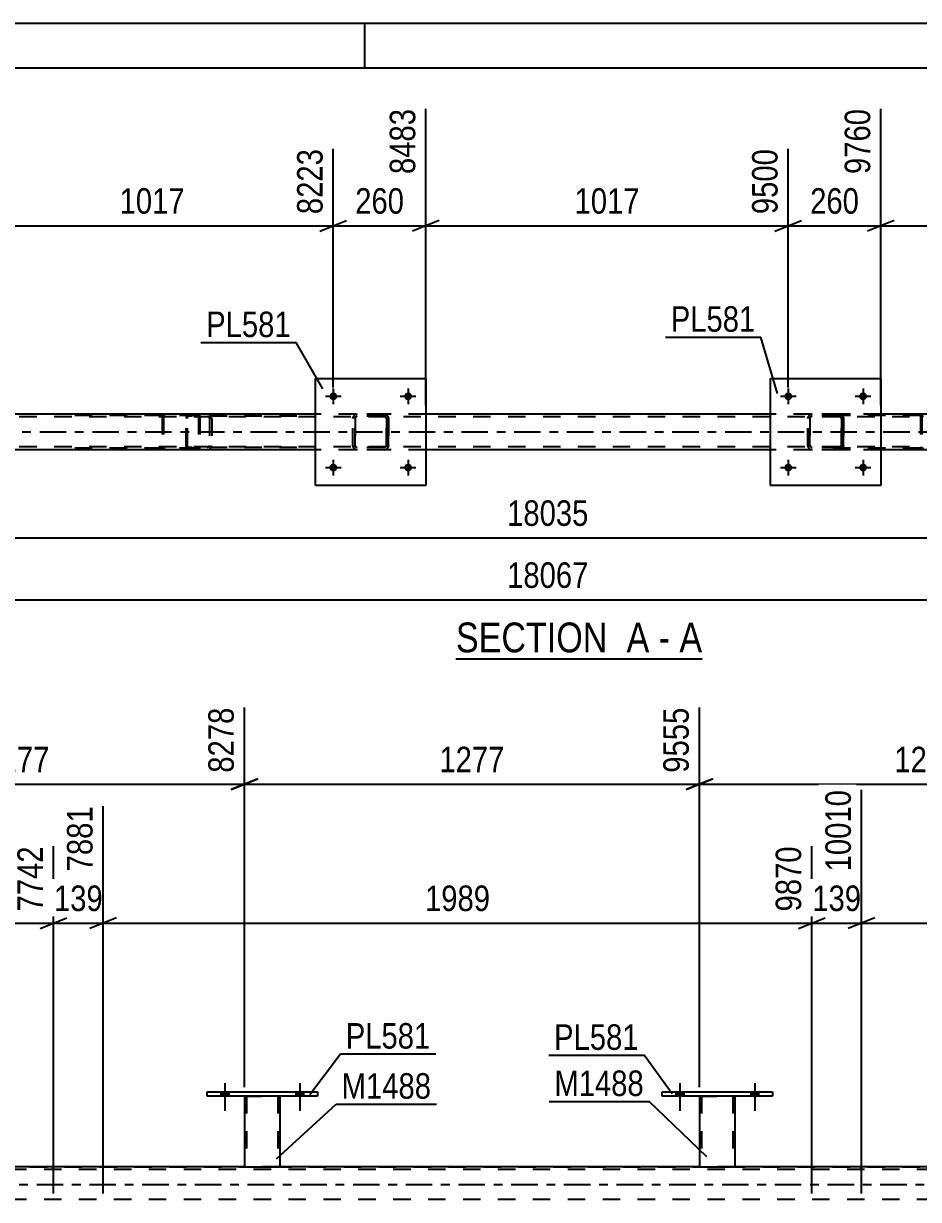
# Model space of a CAD drawing. Header units: millimetres. Extents: x 0 to 841, y 0 to 594.
# Drawn here: x 382.7 to 483.1, y 462 to 594 of the extents above; entities that cross this region are included whole.
import ezdxf

# ---------------------------------------------------------------- set-up
doc = ezdxf.new("R2010")
doc.units = ezdxf.units.MM
doc.linetypes.add('DXK_LINE_DOT2', pattern=[3.9198, 1.9599, -1.9599])
doc.linetypes.add('DXK_LINE_DOT3', pattern=[5.9187, 2.979, -0.9799, 0.9799, -0.9799])
doc.styles.add('Arial Narrow', font='ARIALN.TTF', dxfattribs={"height": 0.2})

# ---------------------------------------------------------------- blocks, each defined once
blk = doc.blocks.new('Unknown-814553059-1135')
at = {"color": 5, "linetype": 'Continuous'}
for p, q in [((841, 594), (0, 594)), ((421, 589), (421, 594)), ((836, 589), (5, 589))]:
    blk.add_line(p, q, dxfattribs=at)
blk = doc.blocks.new('Unknown-814553059-11 - 2837')
at = {"color": 6, "linetype": 'Continuous'}
blk.add_line((431.21, 522.69), (458.86, 522.69), dxfattribs=at)
at = {"color": 0, "linetype": 'Continuous'}
for points in [[(449.32, 523.44), (449.32, 526.94), (431.21, 526.94), (431.21, 523.44)], [(452.92, 523.44), (452.92, 526.94), (450.37, 526.94), (450.37, 523.44)], [(455.25, 523.44), (455.25, 526.94), (453.97, 526.94), (453.97, 523.44)], [(458.86, 523.44), (458.86, 526.94), (456.3, 526.94), (456.3, 523.44)]]:
    blk.add_wipeout(points, dxfattribs=at)
at = {"color": 7, "linetype": 'Continuous', "style": 'Arial Narrow'}
for s, p in [('SECTION ', (431.21, 523.44)), ('A', (450.37, 523.44)), ('A', (456.3, 523.44)), ('-', (453.97, 523.44))]:
    blk.add_text(s, height=3.34, dxfattribs=at).set_placement(p)
blk = doc.blocks.new('Part-814553059-2887 - 2837')
at = {"color": 7, "linetype": 'DXK_LINE_DOT2'}
for p, q in [((752.61, 549.85), (88.54, 549.85)), ((427.84, 550.17), (415.44, 550.17)), ((478.92, 550.17), (466.52, 550.17)), ((752.61, 546.49), (88.54, 546.49)), ((427.84, 546.17), (415.44, 546.17)), ((478.92, 546.17), (466.52, 546.17))]:
    blk.add_line(p, q, dxfattribs=at)
at = {"color": 2, "linetype": 'Continuous'}
for p, q in [((415.44, 550.17), (376.76, 550.17)), ((466.52, 550.17), (427.84, 550.17)), ((517.6, 550.17), (478.92, 550.17)), ((415.44, 546.17), (376.76, 546.17)), ((466.52, 546.17), (427.84, 546.17)), ((517.6, 546.17), (478.92, 546.17))]:
    blk.add_line(p, q, dxfattribs=at)
at = {"color": 7, "linetype": 'DXK_LINE_DOT3'}
blk.add_line((88.54, 548.17), (752.61, 548.17), dxfattribs=at)
blk = doc.blocks.new('Bolt-814553059-2931 - 2837')
at = {"linetype": 'Continuous'}
for points in [[(468.96, 552.17, -1), (468.08, 552.17, -1)], [(477.36, 552.17, -1), (476.48, 552.17, -1)]]:
    blk.add_hatch(color=1, dxfattribs=at).paths.add_polyline_path(points)
at = {"color": 1, "linetype": 'Continuous'}
for p, q in [((468.52, 553.05), (468.52, 551.29)), ((476.92, 553.05), (476.92, 551.29)), ((467.64, 552.17), (469.4, 552.17)), ((476.04, 552.17), (477.8, 552.17))]:
    blk.add_line(p, q, dxfattribs=at)
blk = doc.blocks.new('Bolt-814553059-2932 - 2837')
at = {"linetype": 'Continuous'}
for points in [[(468.96, 544.17, -1), (468.08, 544.17, -1)], [(477.36, 544.17, -1), (476.48, 544.17, -1)]]:
    blk.add_hatch(color=1, dxfattribs=at).paths.add_polyline_path(points)
at = {"color": 1, "linetype": 'Continuous'}
for p, q in [((468.52, 545.05), (468.52, 543.29)), ((476.92, 545.05), (476.92, 543.29)), ((467.64, 544.17), (469.4, 544.17)), ((476.04, 544.17), (477.8, 544.17))]:
    blk.add_line(p, q, dxfattribs=at)
blk = doc.blocks.new('Bolt-814553059-2933 - 2837')
at = {"linetype": 'Continuous'}
for points in [[(417.88, 552.17, -1), (417, 552.17, -1)], [(426.28, 552.17, -1), (425.4, 552.17, -1)]]:
    blk.add_hatch(color=1, dxfattribs=at).paths.add_polyline_path(points)
at = {"color": 1, "linetype": 'Continuous'}
for p, q in [((417.44, 553.05), (417.44, 551.29)), ((425.84, 553.05), (425.84, 551.29)), ((416.56, 552.17), (418.32, 552.17)), ((424.96, 552.17), (426.72, 552.17))]:
    blk.add_line(p, q, dxfattribs=at)
blk = doc.blocks.new('Bolt-814553059-2934 - 2837')
at = {"linetype": 'Continuous'}
for points in [[(417.88, 544.17, -1), (417, 544.17, -1)], [(426.28, 544.17, -1), (425.4, 544.17, -1)]]:
    blk.add_hatch(color=1, dxfattribs=at).paths.add_polyline_path(points)
at = {"color": 1, "linetype": 'Continuous'}
for p, q in [((417.44, 545.05), (417.44, 543.29)), ((425.84, 545.05), (425.84, 543.29)), ((416.56, 544.17), (418.32, 544.17)), ((424.96, 544.17), (426.72, 544.17))]:
    blk.add_line(p, q, dxfattribs=at)
blk = doc.blocks.new('Part-814553059-3008 - 2837')
at = {"color": 2, "linetype": 'Continuous'}
for p, q in [((466.52, 542.17), (466.52, 554.17)), ((466.52, 554.17), (478.92, 554.17)), ((478.92, 554.17), (478.92, 542.17)), ((478.92, 542.17), (466.52, 542.17))]:
    blk.add_line(p, q, dxfattribs=at)
blk = doc.blocks.new('Part-814553059-3009 - 2837')
at = {"color": 7, "linetype": 'DXK_LINE_DOT2'}
for p, q in [((470.72, 549.69), (470.76, 549.87)), ((470.76, 549.87), (470.72, 549.69)), ((470.72, 546.65), (470.72, 549.69)), ((470.72, 549.69), (470.72, 549.69)), ((470.72, 546.65), (470.72, 549.69)), ((470.96, 549.69), (470.98, 549.78)), ((470.98, 549.78), (470.96, 549.69)), ((470.96, 546.65), (470.96, 549.69)), ((470.96, 549.69), (470.96, 549.69)), ((470.96, 549.69), (470.96, 546.65)), ((470.98, 549.78), (471.03, 549.86)), ((471.03, 549.86), (470.98, 549.78)), ((471.02, 550.13), (471.2, 550.17)), ((471.2, 550.17), (471.02, 550.13)), ((471.03, 549.86), (471.11, 549.91)), ((471.2, 549.93), (471.11, 549.91)), ((474.24, 550.17), (471.2, 550.17)), ((474.24, 549.93), (471.2, 549.93)), ((474.24, 550.17), (474.43, 550.13)), ((474.43, 550.13), (474.24, 550.17)), ((474.33, 549.91), (474.24, 549.93)), ((474.41, 549.86), (474.33, 549.91)), ((474.41, 549.86), (474.46, 549.78)), ((474.46, 549.78), (474.41, 549.86)), ((474.46, 549.78), (474.48, 549.69)), ((474.48, 549.69), (474.46, 549.78)), ((474.48, 546.65), (474.48, 549.69)), ((474.48, 549.69), (474.48, 549.69)), ((474.48, 549.69), (474.48, 546.65)), ((474.69, 549.87), (474.72, 549.69)), ((474.72, 549.69), (474.69, 549.87)), ((474.72, 546.65), (474.72, 549.69)), ((474.72, 549.69), (474.72, 549.69)), ((474.72, 549.69), (474.72, 546.65)), ((470.72, 546.65), (470.72, 546.65)), ((470.76, 546.46), (470.72, 546.65)), ((470.72, 546.65), (470.76, 546.46)), ((470.96, 546.65), (470.96, 546.65)), ((470.98, 546.55), (470.96, 546.65)), ((470.96, 546.65), (470.98, 546.55)), ((471.03, 546.48), (470.98, 546.55)), ((470.98, 546.55), (471.03, 546.48)), ((471.11, 546.42), (471.03, 546.48)), ((471.2, 546.41), (471.11, 546.42)), ((474.24, 546.41), (471.2, 546.41)), ((474.33, 546.42), (474.24, 546.41)), ((474.41, 546.48), (474.33, 546.42)), ((474.46, 546.55), (474.41, 546.48)), ((474.41, 546.48), (474.46, 546.55)), ((474.48, 546.65), (474.46, 546.55)), ((474.46, 546.55), (474.48, 546.65)), ((474.48, 546.65), (474.48, 546.65)), ((474.72, 546.65), (474.69, 546.46)), ((474.69, 546.46), (474.72, 546.65)), ((474.72, 546.65), (474.72, 546.65)), ((471.2, 546.17), (471.02, 546.2)), ((471.02, 546.2), (471.2, 546.17)), ((474.24, 546.17), (471.2, 546.17)), ((474.43, 546.2), (474.24, 546.17)), ((474.24, 546.17), (474.43, 546.2))]:
    blk.add_line(p, q, dxfattribs=at)
at = {"color": 7, "linetype": 'DXK_LINE_DOT3'}
blk.add_line((472.72, 548.17), (472.72, 548.17), dxfattribs=at)
at = {"color": 7, "linetype": 'DXK_LINE_DOT2'}
for centre, start, end in [((471.2, 549.69), 112.5, 157.5), ((471.2, 549.69), 112.5, 157.5), ((474.24, 549.69), 22.5, 67.5), ((474.24, 549.69), 22.5, 67.5), ((471.2, 546.65), 202.5, 247.5), ((471.2, 546.65), 202.5, 247.5), ((474.24, 546.65), 292.5, 337.5), ((474.24, 546.65), 292.5, 337.5)]:
    blk.add_arc(centre, 0.48, start, end, dxfattribs=at)
blk = doc.blocks.new('Part-814553059-3014 - 2837')
at = {"color": 2, "linetype": 'Continuous'}
for p, q in [((415.44, 542.17), (415.44, 554.17)), ((415.44, 554.17), (427.84, 554.17)), ((427.84, 554.17), (427.84, 542.17)), ((427.84, 542.17), (415.44, 542.17))]:
    blk.add_line(p, q, dxfattribs=at)
blk = doc.blocks.new('Part-814553059-3015 - 2837')
at = {"color": 7, "linetype": 'DXK_LINE_DOT2'}
for p, q in [((419.64, 549.69), (419.68, 549.87)), ((419.68, 549.87), (419.64, 549.69)), ((419.64, 546.65), (419.64, 549.69)), ((419.64, 549.69), (419.64, 549.69)), ((419.64, 546.65), (419.64, 549.69)), ((419.88, 549.69), (419.9, 549.78)), ((419.9, 549.78), (419.88, 549.69)), ((419.88, 546.65), (419.88, 549.69)), ((419.88, 549.69), (419.88, 549.69)), ((419.88, 549.69), (419.88, 546.65)), ((419.9, 549.78), (419.95, 549.86)), ((419.95, 549.86), (419.9, 549.78)), ((419.94, 550.13), (420.12, 550.17)), ((420.12, 550.17), (419.94, 550.13)), ((419.95, 549.86), (420.03, 549.91)), ((420.12, 549.93), (420.03, 549.91)), ((423.16, 550.17), (420.12, 550.17)), ((423.16, 549.93), (420.12, 549.93)), ((423.16, 550.17), (423.35, 550.13)), ((423.35, 550.13), (423.16, 550.17)), ((423.25, 549.91), (423.16, 549.93)), ((423.33, 549.86), (423.25, 549.91)), ((423.33, 549.86), (423.38, 549.78)), ((423.38, 549.78), (423.33, 549.86)), ((423.38, 549.78), (423.4, 549.69)), ((423.4, 549.69), (423.38, 549.78)), ((423.4, 546.65), (423.4, 549.69)), ((423.4, 549.69), (423.4, 549.69)), ((423.4, 549.69), (423.4, 546.65)), ((423.61, 549.87), (423.64, 549.69)), ((423.64, 549.69), (423.61, 549.87)), ((423.64, 546.65), (423.64, 549.69)), ((423.64, 549.69), (423.64, 549.69)), ((423.64, 549.69), (423.64, 546.65)), ((419.64, 546.65), (419.64, 546.65)), ((419.68, 546.46), (419.64, 546.65)), ((419.64, 546.65), (419.68, 546.46)), ((419.88, 546.65), (419.88, 546.65)), ((419.9, 546.55), (419.88, 546.65)), ((419.88, 546.65), (419.9, 546.55)), ((419.95, 546.48), (419.9, 546.55)), ((419.9, 546.55), (419.95, 546.48)), ((420.03, 546.42), (419.95, 546.48)), ((420.12, 546.41), (420.03, 546.42)), ((423.16, 546.41), (420.12, 546.41)), ((423.25, 546.42), (423.16, 546.41)), ((423.33, 546.48), (423.25, 546.42)), ((423.38, 546.55), (423.33, 546.48)), ((423.33, 546.48), (423.38, 546.55)), ((423.4, 546.65), (423.38, 546.55)), ((423.38, 546.55), (423.4, 546.65)), ((423.4, 546.65), (423.4, 546.65)), ((423.64, 546.65), (423.61, 546.46)), ((423.61, 546.46), (423.64, 546.65)), ((423.64, 546.65), (423.64, 546.65)), ((420.12, 546.17), (419.94, 546.2)), ((419.94, 546.2), (420.12, 546.17)), ((423.16, 546.17), (420.12, 546.17)), ((423.35, 546.2), (423.16, 546.17)), ((423.16, 546.17), (423.35, 546.2))]:
    blk.add_line(p, q, dxfattribs=at)
at = {"color": 7, "linetype": 'DXK_LINE_DOT3'}
blk.add_line((421.64, 548.17), (421.64, 548.17), dxfattribs=at)
at = {"color": 7, "linetype": 'DXK_LINE_DOT2'}
for centre, start, end in [((420.12, 549.69), 112.5, 157.5), ((420.12, 549.69), 112.5, 157.5), ((423.16, 549.69), 22.5, 67.5), ((423.16, 549.69), 22.5, 67.5), ((420.12, 546.65), 202.5, 247.5), ((420.12, 546.65), 202.5, 247.5), ((423.16, 546.65), 292.5, 337.5), ((423.16, 546.65), 292.5, 337.5)]:
    blk.add_arc(centre, 0.48, start, end, dxfattribs=at)
blk = doc.blocks.new('Part-814553059-3038 - 2837')
at = {"color": 7, "linetype": 'DXK_LINE_DOT2'}
for p, q in [((400.94, 549.87), (400.92, 549.69)), ((400.92, 546.65), (400.92, 549.69)), ((401, 550.03), (400.94, 549.87)), ((401.09, 550.13), (401, 550.03)), ((401.06, 549.69), (401.07, 549.78)), ((401.06, 546.65), (401.06, 549.69)), ((401.07, 549.78), (401.1, 549.86)), ((401.19, 550.17), (401.09, 550.13)), ((401.1, 549.86), (401.14, 549.91)), ((401.14, 549.91), (401.19, 549.93)), ((413.35, 550.17), (401.19, 550.17)), ((413.35, 549.93), (401.19, 549.93)), ((402.47, 549.93), (402.47, 550.17)), ((403.48, 550.13), (403.28, 550.17)), ((403.28, 549.93), (403.38, 549.91)), ((403.38, 549.91), (403.46, 549.86)), ((403.46, 549.86), (403.52, 549.78)), ((403.52, 549.78), (403.53, 549.69)), ((403.53, 549.69), (403.53, 546.65)), ((403.77, 549.77), (403.75, 549.87)), ((403.79, 549.69), (403.77, 549.77)), ((403.79, 549.69), (403.79, 546.65)), ((400.94, 546.46), (400.92, 546.65)), ((400.99, 546.34), (400.94, 546.46)), ((401, 546.31), (400.99, 546.34)), ((401.07, 546.55), (401.06, 546.65)), ((401.1, 546.48), (401.07, 546.55)), ((401.14, 546.42), (401.1, 546.48)), ((401.19, 546.41), (401.14, 546.42)), ((413.35, 546.41), (401.19, 546.41)), ((402.47, 546.17), (402.47, 546.41)), ((403.38, 546.42), (403.28, 546.41)), ((403.46, 546.48), (403.38, 546.42)), ((403.52, 546.55), (403.46, 546.48)), ((403.53, 546.65), (403.52, 546.55)), ((403.75, 546.46), (403.77, 546.56)), ((403.77, 546.56), (403.79, 546.65)), ((401, 546.31), (401.09, 546.2)), ((401.09, 546.2), (401.19, 546.17)), ((413.35, 546.17), (401.19, 546.17)), ((403.28, 546.17), (403.48, 546.2))]:
    blk.add_line(p, q, dxfattribs=at)
for centre, start, end in [((403.3, 549.67), 23.8494, 68.8059), ((403.3, 546.66), 291.1941, 336.1506)]:
    blk.add_arc(centre, 0.492, start, end, dxfattribs=at)
blk = doc.blocks.new('Part-814553059-3051 - 2837')
at = {"color": 7, "linetype": 'DXK_LINE_DOT2'}
for p, q in [((487.26, 550.17), (471.93, 550.17)), ((487.26, 550.01), (471.93, 550.01)), ((483.37, 549.97), (483.35, 549.85)), ((483.35, 549.85), (483.35, 546.49)), ((483.52, 549.85), (483.53, 549.91)), ((483.52, 549.85), (483.52, 546.49)), ((483.53, 549.91), (483.57, 549.96)), ((483.69, 550.17), (483.56, 550.14)), ((483.57, 549.96), (483.62, 549.99)), ((483.62, 549.99), (483.69, 550.01)), ((487.39, 550.14), (487.26, 550.17)), ((487.26, 550.01), (487.33, 549.99)), ((487.33, 549.99), (487.35, 549.98)), ((487.35, 549.98), (487.38, 549.96)), ((487.38, 549.96), (487.42, 549.91)), ((487.42, 549.91), (487.43, 549.85)), ((487.43, 549.85), (487.43, 546.49)), ((487.6, 549.85), (487.58, 549.97)), ((487.6, 549.85), (487.6, 546.49)), ((487.26, 546.33), (471.93, 546.33)), ((483.35, 546.49), (483.37, 546.36)), ((483.53, 546.43), (483.52, 546.49)), ((483.57, 546.37), (483.53, 546.43)), ((483.57, 546.37), (483.6, 546.35)), ((483.6, 546.35), (483.62, 546.34)), ((483.62, 546.34), (483.69, 546.33)), ((487.33, 546.34), (487.26, 546.33)), ((487.38, 546.37), (487.33, 546.34)), ((487.42, 546.43), (487.38, 546.37)), ((487.43, 546.49), (487.42, 546.43)), ((487.58, 546.36), (487.6, 546.49)), ((487.26, 546.17), (471.93, 546.17)), ((483.56, 546.19), (483.69, 546.17)), ((487.26, 546.17), (487.39, 546.19))]:
    blk.add_line(p, q, dxfattribs=at)
for centre, start, end in [((483.67, 549.83), 110.7583, 155.6801), ((487.28, 549.83), 24.3199, 69.2417), ((483.67, 546.5), 204.3199, 249.2417), ((487.28, 546.5), 290.7583, 335.6801)]:
    blk.add_arc(centre, 0.331, start, end, dxfattribs=at)
blk = doc.blocks.new('Part-814553059-3052 - 2837')
at = {"color": 7, "linetype": 'DXK_LINE_DOT2'}
for p, q in [((402.13, 550.17), (386.8, 550.17)), ((402.13, 550.01), (386.8, 550.01)), ((398.24, 549.97), (398.21, 549.85)), ((398.21, 549.85), (398.21, 546.49)), ((398.38, 549.85), (398.39, 549.91)), ((398.38, 549.85), (398.38, 546.49)), ((398.39, 549.91), (398.43, 549.96)), ((398.55, 550.17), (398.42, 550.14)), ((398.43, 549.96), (398.49, 549.99)), ((398.49, 549.99), (398.55, 550.01)), ((402.26, 550.14), (402.13, 550.17)), ((402.13, 550.01), (402.19, 549.99)), ((402.19, 549.99), (402.22, 549.98)), ((402.22, 549.98), (402.25, 549.96)), ((402.25, 549.96), (402.29, 549.91)), ((402.29, 549.91), (402.3, 549.85)), ((402.3, 549.85), (402.3, 546.49)), ((402.47, 549.85), (402.44, 549.97)), ((402.47, 549.85), (402.47, 546.49)), ((402.13, 546.33), (386.8, 546.33)), ((398.21, 546.49), (398.24, 546.36)), ((398.39, 546.43), (398.38, 546.49)), ((398.43, 546.37), (398.39, 546.43)), ((398.43, 546.37), (398.46, 546.35)), ((398.46, 546.35), (398.49, 546.34)), ((398.49, 546.34), (398.55, 546.33)), ((402.19, 546.34), (402.13, 546.33)), ((402.25, 546.37), (402.19, 546.34)), ((402.29, 546.43), (402.25, 546.37)), ((402.3, 546.49), (402.29, 546.43)), ((402.44, 546.36), (402.47, 546.49)), ((402.13, 546.17), (386.8, 546.17)), ((398.42, 546.19), (398.55, 546.17)), ((402.13, 546.17), (402.26, 546.19))]:
    blk.add_line(p, q, dxfattribs=at)
for centre, start, end in [((398.54, 549.83), 110.7583, 155.6801), ((402.14, 549.83), 24.3199, 69.2417), ((398.54, 546.5), 204.3199, 249.2417), ((402.14, 546.5), 290.7583, 335.6801)]:
    blk.add_arc(centre, 0.331, start, end, dxfattribs=at)
blk = doc.blocks.new('Part-814553059-3809 - 3729')
at = {"color": 2, "linetype": 'Continuous'}
for p, q in [((407.47, 473.63), (407.47, 465.72)), ((411.47, 465.72), (411.47, 473.63)), ((407.47, 465.72), (411.47, 465.72))]:
    blk.add_line(p, q, dxfattribs=at)
at = {"color": 7, "linetype": 'DXK_LINE_DOT2'}
for p, q in [((407.47, 473.63), (411.47, 473.63)), ((407.47, 473.63), (407.47, 473.63)), ((407.47, 473.63), (407.47, 473.63)), ((407.71, 473.63), (407.71, 465.72)), ((411.23, 473.63), (411.23, 465.72)), ((411.47, 473.63), (411.47, 473.63)), ((411.47, 473.63), (411.47, 473.63)), ((411.17, 465.72), (411.21, 465.72)), ((411.17, 465.72), (411.21, 465.72)), ((411.21, 465.72), (411.23, 465.72)), ((411.21, 465.72), (411.23, 465.72))]:
    blk.add_line(p, q, dxfattribs=at)
blk = doc.blocks.new('Bolt-814553059-3745 - 3729')
at = {"linetype": 'Continuous'}
for points in [[(404.83, 473.63), (405.71, 473.63), (405.71, 474.11), (404.83, 474.11)], [(413.23, 473.63), (414.11, 473.63), (414.11, 474.11), (413.23, 474.11)]]:
    blk.add_hatch(color=1, dxfattribs=at).paths.add_polyline_path(points)
at = {"color": 1, "linetype": 'Continuous'}
for p, q in [((405.27, 475.11), (405.27, 471.99)), ((413.67, 475.11), (413.67, 471.99)), ((404.83, 474.11), (404.83, 473.63)), ((405.71, 474.11), (405.71, 473.63)), ((413.23, 474.11), (413.23, 473.63)), ((414.11, 474.11), (414.11, 473.63))]:
    blk.add_line(p, q, dxfattribs=at)
blk = doc.blocks.new('Bolt-814553059-3746 - 3729')
at = {"linetype": 'Continuous'}
for points in [[(455.91, 473.63), (456.79, 473.63), (456.79, 474.11), (455.91, 474.11)], [(464.31, 473.63), (465.19, 473.63), (465.19, 474.11), (464.31, 474.11)]]:
    blk.add_hatch(color=1, dxfattribs=at).paths.add_polyline_path(points)
at = {"color": 1, "linetype": 'Continuous'}
for p, q in [((456.35, 475.11), (456.35, 471.99)), ((464.75, 475.11), (464.75, 471.99)), ((455.91, 474.11), (455.91, 473.63)), ((456.79, 474.11), (456.79, 473.63)), ((464.31, 474.11), (464.31, 473.63)), ((465.19, 474.11), (465.19, 473.63))]:
    blk.add_line(p, q, dxfattribs=at)
blk = doc.blocks.new('Bolt-814553059-3747 - 3729')
at = {"linetype": 'Continuous'}
for points in [[(455.91, 473.63), (456.79, 473.63), (456.79, 474.11), (455.91, 474.11)], [(464.31, 473.63), (465.19, 473.63), (465.19, 474.11), (464.31, 474.11)]]:
    blk.add_hatch(color=1, dxfattribs=at).paths.add_polyline_path(points)
at = {"color": 1, "linetype": 'Continuous'}
for p, q in [((456.35, 475.11), (456.35, 471.99)), ((464.75, 475.11), (464.75, 471.99)), ((455.91, 474.11), (455.91, 473.63)), ((456.79, 474.11), (456.79, 473.63)), ((464.31, 474.11), (464.31, 473.63)), ((465.19, 474.11), (465.19, 473.63))]:
    blk.add_line(p, q, dxfattribs=at)
blk = doc.blocks.new('Part-814553059-3814 - 3729')
at = {"color": 2, "linetype": 'Continuous'}
for p, q in [((403.27, 474.11), (415.67, 474.11)), ((403.27, 473.63), (403.27, 474.11)), ((415.67, 474.11), (415.67, 473.63)), ((415.67, 473.63), (403.27, 473.63))]:
    blk.add_line(p, q, dxfattribs=at)
blk = doc.blocks.new('Part-814553059-3819 - 3729')
at = {"color": 2, "linetype": 'Continuous'}
for p, q in [((458.55, 473.63), (458.55, 465.72)), ((462.55, 465.72), (462.55, 473.63)), ((458.55, 465.72), (462.55, 465.72))]:
    blk.add_line(p, q, dxfattribs=at)
at = {"color": 7, "linetype": 'DXK_LINE_DOT2'}
for p, q in [((458.55, 473.63), (462.55, 473.63)), ((458.55, 473.63), (458.55, 473.63)), ((458.55, 473.63), (458.55, 473.63)), ((458.79, 473.63), (458.79, 465.72)), ((462.31, 473.63), (462.31, 465.72)), ((462.55, 473.63), (462.55, 473.63)), ((462.55, 473.63), (462.55, 473.63)), ((462.25, 465.72), (462.29, 465.72)), ((462.25, 465.72), (462.29, 465.72)), ((462.29, 465.72), (462.31, 465.72)), ((462.29, 465.72), (462.31, 465.72))]:
    blk.add_line(p, q, dxfattribs=at)
blk = doc.blocks.new('Part-814553059-3824 - 3729')
at = {"color": 2, "linetype": 'Continuous'}
for p, q in [((454.35, 474.11), (466.75, 474.11)), ((454.35, 473.63), (454.35, 474.11)), ((466.75, 474.11), (466.75, 473.63)), ((466.75, 473.63), (454.35, 473.63))]:
    blk.add_line(p, q, dxfattribs=at)
blk = doc.blocks.new('Bolt-814553059-3768 - 3729')
at = {"linetype": 'Continuous'}
for points in [[(404.83, 473.63), (405.71, 473.63), (405.71, 474.11), (404.83, 474.11)], [(413.23, 473.63), (414.11, 473.63), (414.11, 474.11), (413.23, 474.11)]]:
    blk.add_hatch(color=1, dxfattribs=at).paths.add_polyline_path(points)
at = {"color": 1, "linetype": 'Continuous'}
for p, q in [((405.27, 475.11), (405.27, 471.99)), ((413.67, 475.11), (413.67, 471.99)), ((404.83, 474.11), (404.83, 473.63)), ((405.71, 474.11), (405.71, 473.63)), ((413.23, 474.11), (413.23, 473.63)), ((414.11, 474.11), (414.11, 473.63))]:
    blk.add_line(p, q, dxfattribs=at)
blk = doc.blocks.new('Part-814553059-4048 - 3729')
at = {"color": 7, "linetype": 'DXK_LINE_DOT2'}
for p, q in [((782.83, 465.4), (76.37, 465.4)), ((152.07, 465.72), (782.83, 465.72)), ((411.47, 465.72), (407.47, 465.72)), ((462.55, 465.72), (458.55, 465.72)), ((782.83, 462.04), (76.37, 462.04))]:
    blk.add_line(p, q, dxfattribs=at)
at = {"color": 2, "linetype": 'Continuous'}
for p, q in [((407.47, 465.72), (360.39, 465.72)), ((458.55, 465.72), (411.47, 465.72)), ((509.63, 465.72), (462.55, 465.72))]:
    blk.add_line(p, q, dxfattribs=at)
at = {"color": 7, "linetype": 'DXK_LINE_DOT3'}
blk.add_line((76.37, 463.72), (782.83, 463.72), dxfattribs=at)
blk = doc.blocks.new('StraightDimension-814553059-3299 - 2837')
at = {"color": 7, "linetype": 'Continuous'}
for p, q in [((376.76, 551.17), (376.76, 584.43)), ((417.44, 553.17), (417.44, 579.93)), ((378.26, 571.91), (375.26, 570.71)), ((415.94, 570.71), (418.94, 571.91)), ((376.76, 571.31), (417.44, 571.31))]:
    blk.add_line(p, q, dxfattribs=at)
at = {"color": 0}
blk.add_wipeout([(401.36, 572.06), (401.36, 576.26), (392.85, 576.26), (392.85, 572.06)], dxfattribs=at)
at = {"color": 3, "style": 'Arial Narrow'}
blk.add_text('1017', height=2.863, dxfattribs=at).set_placement((393.45, 572.66))
at = {"color": 0, "linetype": 'Continuous'}
blk.add_wipeout([(416.84, 580.53), (412.64, 580.53), (412.64, 572.01), (416.84, 572.01)], dxfattribs=at)
at = {"color": 3, "linetype": 'Continuous', "style": 'Arial Narrow'}
blk.add_text('8223', height=2.863, rotation=90.0002, dxfattribs=at).set_placement((416.24, 572.61))
blk = doc.blocks.new('StraightDimension-814553059-3319 - 2837')
at = {"color": 7, "linetype": 'Continuous'}
for p, q in [((427.84, 551.17), (427.84, 584.43)), ((417.44, 553.17), (417.44, 579.93)), ((415.94, 570.71), (418.94, 571.91)), ((429.34, 571.91), (426.34, 570.71)), ((417.44, 571.31), (427.84, 571.31))]:
    blk.add_line(p, q, dxfattribs=at)
at = {"color": 0}
blk.add_wipeout([(425.98, 572.06), (425.98, 576.26), (419.3, 576.26), (419.3, 572.06)], dxfattribs=at)
at = {"color": 3, "style": 'Arial Narrow'}
blk.add_text('260', height=2.863, dxfattribs=at).set_placement((419.9, 572.66))
at = {"color": 0, "linetype": 'Continuous'}
blk.add_wipeout([(427.24, 585.03), (423.04, 585.03), (423.04, 576.51), (427.24, 576.51)], dxfattribs=at)
at = {"color": 3, "linetype": 'Continuous', "style": 'Arial Narrow'}
blk.add_text('8483', height=2.863, rotation=90.0002, dxfattribs=at).set_placement((426.64, 577.11))
blk = doc.blocks.new('StraightDimension-814553059-3339 - 2837')
at = {"color": 7, "linetype": 'Continuous'}
for p, q in [((427.84, 551.17), (427.84, 584.43)), ((468.52, 553.17), (468.52, 579.93)), ((429.34, 571.91), (426.34, 570.71)), ((467.02, 570.71), (470.02, 571.91)), ((427.84, 571.31), (468.52, 571.31))]:
    blk.add_line(p, q, dxfattribs=at)
at = {"color": 0}
blk.add_wipeout([(452.44, 572.06), (452.44, 576.26), (443.93, 576.26), (443.93, 572.06)], dxfattribs=at)
at = {"color": 3, "style": 'Arial Narrow'}
blk.add_text('1017', height=2.863, dxfattribs=at).set_placement((444.53, 572.66))
at = {"color": 0, "linetype": 'Continuous'}
blk.add_wipeout([(467.92, 580.53), (463.72, 580.53), (463.72, 572.01), (467.92, 572.01)], dxfattribs=at)
at = {"color": 3, "linetype": 'Continuous', "style": 'Arial Narrow'}
blk.add_text('9500', height=2.863, rotation=90.0002, dxfattribs=at).set_placement((467.32, 572.61))
blk = doc.blocks.new('StraightDimension-814553059-3359 - 2837')
at = {"color": 7, "linetype": 'Continuous'}
for p, q in [((478.92, 551.17), (478.92, 584.43)), ((468.52, 553.17), (468.52, 579.93)), ((467.02, 570.71), (470.02, 571.91)), ((480.42, 571.91), (477.42, 570.71)), ((468.52, 571.31), (478.92, 571.31))]:
    blk.add_line(p, q, dxfattribs=at)
at = {"color": 0}
blk.add_wipeout([(477.06, 572.06), (477.06, 576.26), (470.38, 576.26), (470.38, 572.06)], dxfattribs=at)
at = {"color": 3, "style": 'Arial Narrow'}
blk.add_text('260', height=2.863, dxfattribs=at).set_placement((470.98, 572.66))
at = {"color": 0, "linetype": 'Continuous'}
blk.add_wipeout([(478.32, 585.03), (474.12, 585.03), (474.12, 576.51), (478.32, 576.51)], dxfattribs=at)
at = {"color": 3, "linetype": 'Continuous', "style": 'Arial Narrow'}
blk.add_text('9760', height=2.863, rotation=90.0002, dxfattribs=at).set_placement((477.72, 577.11))
blk = doc.blocks.new('StraightDimension-814553059-3379 - 2837')
at = {"color": 7, "linetype": 'Continuous'}
for p, q in [((478.92, 551.17), (478.92, 584.43)), ((519.6, 553.17), (519.6, 581.75)), ((480.42, 571.91), (477.42, 570.71)), ((518.1, 570.71), (521.1, 571.91)), ((478.92, 571.31), (519.6, 571.31))]:
    blk.add_line(p, q, dxfattribs=at)
at = {"color": 0}
blk.add_wipeout([(503.52, 572.06), (503.52, 576.26), (495.01, 576.26), (495.01, 572.06)], dxfattribs=at)
at = {"color": 3, "style": 'Arial Narrow'}
blk.add_text('1017', height=2.863, dxfattribs=at).set_placement((495.61, 572.66))
at = {"color": 0, "linetype": 'Continuous'}
blk.add_wipeout([(519, 582.35), (514.8, 582.35), (514.8, 572.01), (519, 572.01)], dxfattribs=at)
at = {"color": 3, "linetype": 'Continuous', "style": 'Arial Narrow'}
blk.add_text('10777', height=2.863, rotation=90.0002, dxfattribs=at).set_placement((518.4, 572.61))
blk = doc.blocks.new('StraightDimension-814553059-3627 - 2837')
at = {"color": 7, "linetype": 'Continuous'}
blk.add_line((87.9, 529.32), (795.17, 529.32), dxfattribs=at)
at = {"color": 0}
blk.add_wipeout([(446.7, 530.07), (446.7, 534.27), (436.36, 534.27), (436.36, 530.07)], dxfattribs=at)
at = {"color": 3, "style": 'Arial Narrow'}
blk.add_text('18067', height=2.863, dxfattribs=at).set_placement((436.96, 530.67))
blk = doc.blocks.new('StraightDimension-814553059-7859 - 2837')
at = {"color": 7, "linetype": 'Continuous'}
blk.add_line((88.54, 536.28), (794.53, 536.28), dxfattribs=at)
at = {"color": 0}
blk.add_wipeout([(446.7, 537.03), (446.7, 541.23), (436.36, 541.23), (436.36, 537.03)], dxfattribs=at)
at = {"color": 3, "style": 'Arial Narrow'}
blk.add_text('18035', height=2.863, dxfattribs=at).set_placement((436.96, 537.63))
blk = doc.blocks.new('StraightDimension-814553059-4970 - 3729')
at = {"color": 7, "linetype": 'Continuous'}
for p, q in [((509.63, 474.63), (509.63, 519.08)), ((458.55, 474.63), (458.55, 517.25)), ((460.05, 509.23), (457.05, 508.03)), ((458.55, 508.63), (509.63, 508.63)), ((508.13, 508.03), (511.13, 509.23))]:
    blk.add_line(p, q, dxfattribs=at)
at = {"color": 0}
blk.add_wipeout([(488.35, 509.38), (488.35, 513.58), (479.83, 513.58), (479.83, 509.38)], dxfattribs=at)
at = {"color": 3, "style": 'Arial Narrow'}
blk.add_text('1277', height=2.863, dxfattribs=at).set_placement((480.43, 509.98))
at = {"color": 0, "linetype": 'Continuous'}
blk.add_wipeout([(509.03, 519.68), (504.83, 519.68), (504.83, 509.33), (509.03, 509.33)], dxfattribs=at)
at = {"color": 3, "linetype": 'Continuous', "style": 'Arial Narrow'}
blk.add_text('10832', height=2.863, rotation=90.0002, dxfattribs=at).set_placement((508.43, 509.93))
blk = doc.blocks.new('StraightDimension-814553059-4264 - 3729')
at = {"color": 7, "linetype": 'Continuous'}
for p, q in [((306.48, 462.72), (306.48, 506.18)), ((386.04, 462.72), (386.04, 501.68)), ((307.98, 493.66), (304.98, 492.46)), ((384.54, 492.46), (387.54, 493.66)), ((306.48, 493.06), (386.04, 493.06))]:
    blk.add_line(p, q, dxfattribs=at)
at = {"color": 0}
blk.add_wipeout([(350.52, 493.81), (350.52, 498.01), (342, 498.01), (342, 493.81)], dxfattribs=at)
at = {"color": 3, "style": 'Arial Narrow'}
blk.add_text('1989', height=2.863, dxfattribs=at).set_placement((342.6, 494.41))
at = {"color": 0, "linetype": 'Continuous'}
blk.add_wipeout([(385.44, 502.28), (381.24, 502.28), (381.24, 493.76), (385.44, 493.76)], dxfattribs=at)
at = {"color": 3, "linetype": 'Continuous', "style": 'Arial Narrow'}
blk.add_text('7742', height=2.863, rotation=90.0002, dxfattribs=at).set_placement((384.84, 494.36))
blk = doc.blocks.new('StraightDimension-814553059-4283 - 3729')
at = {"color": 7, "linetype": 'Continuous'}
for p, q in [((391.61, 462.72), (391.61, 506.18)), ((386.04, 462.72), (386.04, 501.68)), ((384.54, 492.46), (387.54, 493.66)), ((393.11, 493.66), (390.11, 492.46)), ((386.04, 493.06), (391.61, 493.06))]:
    blk.add_line(p, q, dxfattribs=at)
at = {"color": 0}
blk.add_wipeout([(392.17, 493.81), (392.17, 498.01), (385.48, 498.01), (385.48, 493.81)], dxfattribs=at)
at = {"color": 3, "style": 'Arial Narrow'}
blk.add_text('139', height=2.863, dxfattribs=at).set_placement((386.08, 494.41))
at = {"color": 0, "linetype": 'Continuous'}
blk.add_wipeout([(391.01, 506.78), (386.81, 506.78), (386.81, 498.26), (391.01, 498.26)], dxfattribs=at)
at = {"color": 3, "linetype": 'Continuous', "style": 'Arial Narrow'}
blk.add_text('7881', height=2.863, rotation=90.0002, dxfattribs=at).set_placement((390.41, 498.86))
blk = doc.blocks.new('StraightDimension-814553059-4302 - 3729')
at = {"color": 7, "linetype": 'Continuous'}
for p, q in [((391.61, 462.72), (391.61, 506.18)), ((471.17, 462.72), (471.17, 501.68)), ((393.11, 493.66), (390.11, 492.46)), ((469.67, 492.46), (472.67, 493.66)), ((391.61, 493.06), (471.17, 493.06))]:
    blk.add_line(p, q, dxfattribs=at)
at = {"color": 0}
blk.add_wipeout([(435.65, 493.81), (435.65, 498.01), (427.14, 498.01), (427.14, 493.81)], dxfattribs=at)
at = {"color": 3, "style": 'Arial Narrow'}
blk.add_text('1989', height=2.863, dxfattribs=at).set_placement((427.74, 494.41))
at = {"color": 0, "linetype": 'Continuous'}
blk.add_wipeout([(470.57, 502.28), (466.37, 502.28), (466.37, 493.76), (470.57, 493.76)], dxfattribs=at)
at = {"color": 3, "linetype": 'Continuous', "style": 'Arial Narrow'}
blk.add_text('9870', height=2.863, rotation=90.0002, dxfattribs=at).set_placement((469.97, 494.36))
blk = doc.blocks.new('StraightDimension-814553059-4321 - 3729')
at = {"color": 7, "linetype": 'Continuous'}
for p, q in [((476.75, 462.72), (476.75, 508)), ((471.17, 462.72), (471.17, 501.68)), ((469.67, 492.46), (472.67, 493.66)), ((478.25, 493.66), (475.25, 492.46)), ((471.17, 493.06), (476.75, 493.06))]:
    blk.add_line(p, q, dxfattribs=at)
at = {"color": 0}
blk.add_wipeout([(477.3, 493.81), (477.3, 498.01), (470.62, 498.01), (470.62, 493.81)], dxfattribs=at)
at = {"color": 3, "style": 'Arial Narrow'}
blk.add_text('139', height=2.863, dxfattribs=at).set_placement((471.22, 494.41))
at = {"color": 0, "linetype": 'Continuous'}
blk.add_wipeout([(476.15, 508.6), (471.95, 508.6), (471.95, 498.26), (476.15, 498.26)], dxfattribs=at)
at = {"color": 3, "linetype": 'Continuous', "style": 'Arial Narrow'}
blk.add_text('10010', height=2.863, rotation=90.0002, dxfattribs=at).set_placement((475.55, 498.86))
blk = doc.blocks.new('StraightDimension-814553059-4340 - 3729')
at = {"color": 7, "linetype": 'Continuous'}
for p, q in [((476.75, 462.72), (476.75, 508)), ((556.31, 462.72), (556.31, 503.5)), ((478.25, 493.66), (475.25, 492.46)), ((554.81, 492.46), (557.81, 493.66)), ((476.75, 493.06), (556.31, 493.06))]:
    blk.add_line(p, q, dxfattribs=at)
at = {"color": 0}
blk.add_wipeout([(520.78, 493.81), (520.78, 498.01), (512.27, 498.01), (512.27, 493.81)], dxfattribs=at)
at = {"color": 3, "style": 'Arial Narrow'}
blk.add_text('1989', height=2.863, dxfattribs=at).set_placement((512.87, 494.41))
at = {"color": 0, "linetype": 'Continuous'}
blk.add_wipeout([(555.71, 504.1), (551.51, 504.1), (551.51, 493.76), (555.71, 493.76)], dxfattribs=at)
at = {"color": 3, "linetype": 'Continuous', "style": 'Arial Narrow'}
blk.add_text('11999', height=2.863, rotation=90.0002, dxfattribs=at).set_placement((555.11, 494.36))
blk = doc.blocks.new('StraightDimension-814553059-4980 - 3729')
at = {"color": 7, "linetype": 'Continuous'}
for p, q in [((407.47, 474.63), (407.47, 517.25)), ((458.55, 474.63), (458.55, 517.25)), ((408.97, 509.23), (405.97, 508.03)), ((407.47, 508.63), (458.55, 508.63)), ((457.05, 508.03), (460.05, 509.23))]:
    blk.add_line(p, q, dxfattribs=at)
at = {"color": 0}
blk.add_wipeout([(437.27, 509.38), (437.27, 513.58), (428.75, 513.58), (428.75, 509.38)], dxfattribs=at)
at = {"color": 3, "style": 'Arial Narrow'}
blk.add_text('1277', height=2.863, dxfattribs=at).set_placement((429.35, 509.98))
at = {"color": 0, "linetype": 'Continuous'}
blk.add_wipeout([(457.95, 517.85), (453.75, 517.85), (453.75, 509.33), (457.95, 509.33)], dxfattribs=at)
at = {"color": 3, "linetype": 'Continuous', "style": 'Arial Narrow'}
blk.add_text('9555', height=2.863, rotation=90.0002, dxfattribs=at).set_placement((457.35, 509.93))
blk = doc.blocks.new('StraightDimension-814553059-4990 - 3729')
at = {"color": 7, "linetype": 'Continuous'}
for p, q in [((356.39, 474.63), (356.39, 517.25)), ((407.47, 474.63), (407.47, 517.25)), ((357.89, 509.23), (354.89, 508.03)), ((356.39, 508.63), (407.47, 508.63)), ((405.97, 508.03), (408.97, 509.23))]:
    blk.add_line(p, q, dxfattribs=at)
at = {"color": 0}
blk.add_wipeout([(386.19, 509.38), (386.19, 513.58), (377.67, 513.58), (377.67, 509.38)], dxfattribs=at)
at = {"color": 3, "style": 'Arial Narrow'}
blk.add_text('1277', height=2.863, dxfattribs=at).set_placement((378.27, 509.98))
at = {"color": 0, "linetype": 'Continuous'}
blk.add_wipeout([(406.87, 517.85), (402.67, 517.85), (402.67, 509.33), (406.87, 509.33)], dxfattribs=at)
at = {"color": 3, "linetype": 'Continuous', "style": 'Arial Narrow'}
blk.add_text('8278', height=2.863, rotation=90.0002, dxfattribs=at).set_placement((406.27, 509.93))
blk = doc.blocks.new('Mark-814553059-3004 - 2837')
at = {"color": 0}
blk.add_wipeout([(464.83, 559.41), (464.83, 562.41), (455.33, 562.41), (455.33, 559.41)], dxfattribs=at)
blk.add_wipeout([(464.83, 559.41), (464.83, 562.41), (455.33, 562.41), (455.33, 559.41)], dxfattribs=at)
at = {"color": 30, "linetype": 'Continuous'}
for p in [(454.73, 558.81), (467.31, 552.49)]:
    blk.add_line(p, (465.43, 558.81), dxfattribs=at)
at = {"color": 3, "style": 'Arial Narrow'}
blk.add_text('PL581', height=2.863, dxfattribs=at).set_placement((455.33, 559.41))
blk = doc.blocks.new('Mark-814553059-3010 - 2837')
at = {"color": 0}
blk.add_wipeout([(412.67, 558.81), (412.67, 561.81), (403.17, 561.81), (403.17, 558.81)], dxfattribs=at)
blk.add_wipeout([(412.67, 558.81), (412.67, 561.81), (403.17, 561.81), (403.17, 558.81)], dxfattribs=at)
at = {"color": 30, "linetype": 'Continuous'}
for p in [(402.57, 558.21), (416.27, 553.02)]:
    blk.add_line(p, (413.27, 558.21), dxfattribs=at)
at = {"color": 3, "style": 'Arial Narrow'}
blk.add_text('PL581', height=2.863, dxfattribs=at).set_placement((403.17, 558.81))
blk = doc.blocks.new('Mark-814553059-3805 - 3729')
at = {"color": 0}
blk.add_wipeout([(428.43, 473.35), (428.43, 476.35), (418.38, 476.35), (418.38, 473.35)], dxfattribs=at)
blk.add_wipeout([(428.43, 473.35), (428.43, 476.35), (418.38, 476.35), (418.38, 473.35)], dxfattribs=at)
at = {"color": 30, "linetype": 'Continuous'}
for p, q in [((411.06, 466.62), (417.78, 472.75)), ((417.78, 472.75), (429.03, 472.75))]:
    blk.add_line(p, q, dxfattribs=at)
at = {"color": 3, "style": 'Arial Narrow'}
blk.add_text('M1488', height=2.863, dxfattribs=at).set_placement((418.38, 473.35))
blk = doc.blocks.new('Mark-814553059-3810 - 3729')
at = {"color": 0}
blk.add_wipeout([(428.35, 478.97), (428.35, 481.97), (418.84, 481.97), (418.84, 478.97)], dxfattribs=at)
blk.add_wipeout([(428.35, 478.97), (428.35, 481.97), (418.84, 481.97), (418.84, 478.97)], dxfattribs=at)
at = {"color": 30, "linetype": 'Continuous'}
for p, q in [((414.79, 473.82), (418.24, 478.37)), ((418.24, 478.37), (428.95, 478.37))]:
    blk.add_line(p, q, dxfattribs=at)
at = {"color": 3, "style": 'Arial Narrow'}
blk.add_text('PL581', height=2.863, dxfattribs=at).set_placement((418.84, 478.97))
blk = doc.blocks.new('Mark-814553059-3815 - 3729')
at = {"color": 0}
blk.add_wipeout([(452.31, 473.65), (452.31, 476.65), (442.26, 476.65), (442.26, 473.65)], dxfattribs=at)
blk.add_wipeout([(452.31, 473.65), (452.31, 476.65), (442.26, 476.65), (442.26, 473.65)], dxfattribs=at)
at = {"color": 30, "linetype": 'Continuous'}
for p in [(441.66, 473.05), (459.36, 466.84)]:
    blk.add_line(p, (452.91, 473.05), dxfattribs=at)
at = {"color": 3, "style": 'Arial Narrow'}
blk.add_text('M1488', height=2.863, dxfattribs=at).set_placement((442.26, 473.65))
blk = doc.blocks.new('Mark-814553059-3820 - 3729')
at = {"color": 0}
blk.add_wipeout([(451.73, 478.83), (451.73, 481.83), (442.23, 481.83), (442.23, 478.83)], dxfattribs=at)
blk.add_wipeout([(451.73, 478.83), (451.73, 481.83), (442.23, 481.83), (442.23, 478.83)], dxfattribs=at)
at = {"color": 30, "linetype": 'Continuous'}
for p in [(441.63, 478.23), (455.47, 473.9)]:
    blk.add_line(p, (452.33, 478.23), dxfattribs=at)
at = {"color": 3, "style": 'Arial Narrow'}
blk.add_text('PL581', height=2.863, dxfattribs=at).set_placement((442.23, 478.83))

msp = doc.modelspace()

# ---------------------------------------------------------------- block references
for name in ['Unknown-814553059-1135', 'Part-814553059-3014 - 2837', 'Bolt-814553059-2933 - 2837', 'Part-814553059-3008 - 2837', 'Bolt-814553059-2931 - 2837', 'Part-814553059-2887 - 2837', 'Part-814553059-3052 - 2837', 'Part-814553059-3038 - 2837', 'Part-814553059-3015 - 2837', 'Part-814553059-3009 - 2837', 'Part-814553059-3051 - 2837', 'Bolt-814553059-2934 - 2837', 'Bolt-814553059-2932 - 2837', 'Bolt-814553059-3745 - 3729', 'Bolt-814553059-3768 - 3729', 'Bolt-814553059-3746 - 3729', 'Bolt-814553059-3747 - 3729', 'Part-814553059-3814 - 3729', 'Part-814553059-3824 - 3729', 'Part-814553059-3809 - 3729', 'Part-814553059-3819 - 3729', 'Part-814553059-4048 - 3729']:
    msp.add_blockref(name, (0, 0))

# ---------------------------------------------------------------- next in the draw order: block references
for name in ['StraightDimension-814553059-3299 - 2837', 'Unknown-814553059-11 - 2837', 'StraightDimension-814553059-4970 - 3729', 'StraightDimension-814553059-4264 - 3729']:
    msp.add_blockref(name, (0, 0))

# ---------------------------------------------------------------- next in the draw order: block references
for name in ['StraightDimension-814553059-3319 - 2837', 'StraightDimension-814553059-3627 - 2837', 'StraightDimension-814553059-4283 - 3729']:
    msp.add_blockref(name, (0, 0))

# ---------------------------------------------------------------- next in the draw order: block references
for name in ['StraightDimension-814553059-3339 - 2837', 'Mark-814553059-3010 - 2837', 'StraightDimension-814553059-7859 - 2837', 'StraightDimension-814553059-4302 - 3729']:
    msp.add_blockref(name, (0, 0))

# ---------------------------------------------------------------- next in the draw order: block references
for name in ['StraightDimension-814553059-3359 - 2837', 'StraightDimension-814553059-4980 - 3729', 'StraightDimension-814553059-4321 - 3729']:
    msp.add_blockref(name, (0, 0))

# ---------------------------------------------------------------- next in the draw order: block references
for name in ['StraightDimension-814553059-3379 - 2837', 'Mark-814553059-3004 - 2837', 'StraightDimension-814553059-4990 - 3729', 'StraightDimension-814553059-4340 - 3729', 'Mark-814553059-3815 - 3729', 'Mark-814553059-3805 - 3729']:
    msp.add_blockref(name, (0, 0))

# ---------------------------------------------------------------- next in the draw order: block references
for name in ['Mark-814553059-3810 - 3729', 'Mark-814553059-3820 - 3729']:
    msp.add_blockref(name, (0, 0))

doc.saveas('drawing.dxf')
